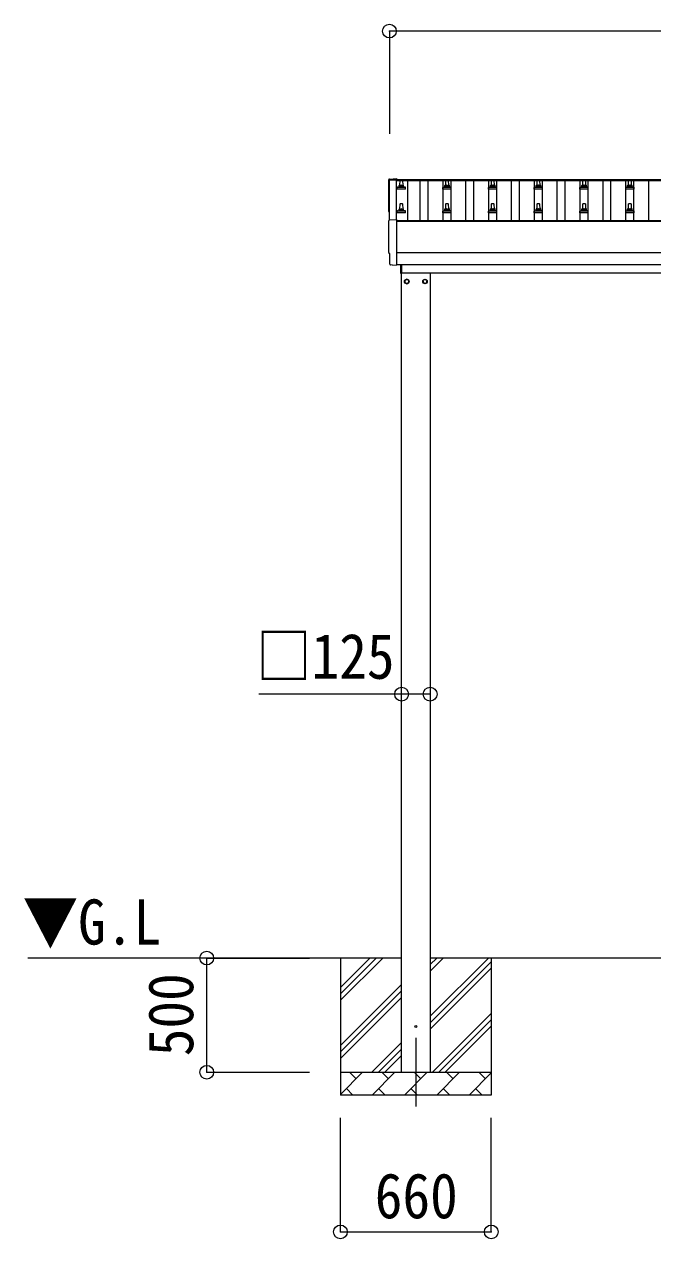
# Model space of a CAD drawing. Units: millimetres at full size, sheet at 1:60. Extents: x -16864 to 16864, y -11640 to 11640.
# Drawn here: x -12238 to -9488, y -8637 to -3319 of the extents above; entities that cross this region are included whole.
import ezdxf
from ezdxf.enums import TextEntityAlignment as Align

# ---------------------------------------------------------------- set-up
doc = ezdxf.new("R2010")
doc.units = ezdxf.units.MM
doc.header["$LTSCALE"] = 60
doc.header["$PDMODE"] = 32
doc.header["$PDSIZE"] = 60
doc.linetypes.add('CHAIN1', pattern=[8, 5, -1, 1, -1])
for name, color, linetype, lineweight in [('0-1_Defpoints', 7, 'CHAIN1', 9), ('0-2_TEXT1', 4, 'Continuous', 9), ('0-3_SHAPE', 7, 'Continuous', 9), ('0-5_ELV2', 5, 'Continuous', 5), ('0-7_PARTS2', 7, 'Continuous', 9), ('0-8_TABLE1', 7, 'Continuous', 9)]:
    doc.layers.add(name, color=color, linetype=linetype, lineweight=lineweight)
doc.styles.add('ＭＳ ゴシック', font='')
doc.styles.get('ＭＳ ゴシック').set_extended_font_data('MS Gothic')

msp = doc.modelspace()

# ---------------------------------------------------------------- linework, layer by layer
at = {"layer": '0-1_Defpoints'}
msp.add_line((-10524.05, -7758.15), (-10524.05, -8107.15), dxfattribs=at)
at = {"layer": '0-2_TEXT1'}
for p, q in [((-10610.55, -3999.04), (-10610.55, -4174.53)), ((-10610.55, -3999.04), (-6964.55, -3999.04)), ((-10610.55, -4002.63), (-6964.55, -4002.63)), ((-10640.12, -4176.07), (-10608.55, -4174.42)), ((-10608.55, -4174.42), (-10608.55, -4373.28)), ((-10608.55, -4178.65), (-6966.55, -4178.65)), ((-10608.55, -4180.54), (-6966.55, -4180.54)), ((-6966.55, -4320.43), (-10608.55, -4320.43)), ((-10628.18, -4373.28), (-10635.1, -4372.92)), ((-10608.55, -4370.25), (-6966.55, -4370.25)), ((-10589.55, -4410.65), (-10589.55, -4370.35)), ((-10587.55, -4410.65), (-10589.55, -4410.65)), ((-10587.55, -4370.35), (-10587.55, -4410.65)), ((-10587.55, -4408.15), (-7091.55, -4408.15)), ((-10586.55, -7908.15), (-10586.55, -4408.15)), ((-10461.55, -4408.15), (-10461.55, -7908.15)), ((-10555.45, -4444.9), (-10555.55, -4444.9)), ((-10555.45, -4445.4), (-10555.55, -4445.4)), ((-10492.65, -4444.9), (-10492.55, -4444.9)), ((-10492.65, -4445.4), (-10492.55, -4445.4))]:
    msp.add_line(p, q, dxfattribs=at)
for points in [[(-10640.12, -3996.64), (-10608.55, -3994.99), (-10608.55, -3999.04)], [(-10639.55, -4176.04), (-10639.55, -4000.01), (-10610.55, -4000.01)], [(-10637.94, -4369.92), (-10637.94, -4322.89), (-10638.54, -4322.89)], [(-10627.44, -4373), (-10626.77, -4372.37), (-10608.55, -4373.28)]]:
    msp.add_lwpolyline(points, dxfattribs=at)
for points in [[(-10564.05, -4435.34), (-10572.55, -4440.25), (-10572.55, -4450.06), (-10564.05, -4454.97), (-10555.55, -4450.06), (-10555.55, -4440.25)], [(-10484.05, -4435.34), (-10475.55, -4440.25), (-10475.55, -4450.06), (-10484.05, -4454.97), (-10492.55, -4450.06), (-10492.55, -4440.25)]]:
    msp.add_lwpolyline(points, close=True, dxfattribs=at)
for centre, radius in [((-10564.05, -4445.15), 10), ((-10564.05, -4445.15), 8.5), ((-10484.05, -4445.15), 10), ((-10484.05, -4445.15), 8.5), ((-10524.05, -7708.15), 4.5)]:
    msp.add_circle(centre, radius, dxfattribs=at)
for centre, start, end in [((-10564.05, -4445.15), 171.25399, 188.74601), ((-10564.05, -4445.15), 111.25399, 128.74601), ((-10564.05, -4445.15), 231.25399, 248.74601), ((-10564.05, -4445.15), 51.25399, 68.74601), ((-10564.05, -4445.15), 291.25399, 308.74601), ((-10564.05, -4445.15), 1.66581, 8.74601), ((-10564.05, -4445.15), 351.25399, 358.33419), ((-10484.05, -4445.15), 171.25399, 178.33419), ((-10484.05, -4445.15), 181.66581, 188.74601), ((-10484.05, -4445.15), 111.25399, 128.74601), ((-10484.05, -4445.15), 231.25399, 248.74601), ((-10484.05, -4445.15), 51.25399, 68.74601), ((-10484.05, -4445.15), 291.25399, 308.74601), ((-10484.05, -4445.15), 351.25399, 8.74601)]:
    msp.add_arc(centre, 8.6, start, end, dxfattribs=at)
for centre, major_axis, ratio, start_param, end_param in [((-10639.96, -3999.64), (-3, 0), 0.99863, 4.7647489, 6.2979817), ((-15405.82, -4070.06), (4763.38, 0), 0.99863, 6.2686928, 6.2979817), ((-10638.54, -4139.06), (-4.41, 0), 0.99863, 6.2686928, 7.6252171), ((-10639.96, -4179.07), (-3, 0), 0.99863, 4.7647489, 6.2979817), ((-15405.82, -4249.49), (4763.38, 0), 0.99863, 6.2686928, 6.2979817), ((-10638.54, -4318.49), (-4.41, 0), 0.99863, 6.2686928, 7.8539816), ((-10634.94, -4369.92), (-2.18, -2.07), 0.9974, 5.5252311, 7.0411395), ((-10628.13, -4372.28), (-0.727, -0.69), 0.9974, 0.7579542, 1.5707963)]:
    msp.add_ellipse(centre, major_axis=major_axis, ratio=ratio, start_param=start_param, end_param=end_param, dxfattribs=at)
at = {"layer": '0-3_SHAPE'}
for p, q in [((-10586.55, -7408.15), (-12222.75, -7408.15)), ((-7113.55, -7408.15), (-10461.55, -7408.15))]:
    msp.add_line(p, q, dxfattribs=at)
at = {"layer": '0-5_ELV2'}
for p, q in [((-10605.8, -4041.06), (-10605.8, -4033.34)), ((-10569.3, -4041.06), (-10605.8, -4041.06)), ((-10605.42, -4032.56), (-10569.68, -4032.56)), ((-10605.03, -4032.37), (-10598.31, -4030.74)), ((-10597.93, -4030.56), (-10577.17, -4030.56)), ((-10597.55, -4029.77), (-10597.55, -4025.56)), ((-10596.55, -4025.56), (-10578.55, -4025.56)), ((-10593.55, -4025.56), (-10592.82, -4002.03)), ((-10591.82, -4001.06), (-10583.27, -4001.06)), ((-10582.28, -4002.03), (-10581.55, -4025.56)), ((-10577.55, -4029.77), (-10577.55, -4025.56)), ((-10570.06, -4032.37), (-10576.78, -4030.74)), ((-10569.3, -4041.06), (-10569.3, -4033.34)), ((-10405.8, -4041.06), (-10405.8, -4033.34)), ((-10369.3, -4041.06), (-10405.8, -4041.06)), ((-10405.42, -4032.56), (-10369.68, -4032.56)), ((-10405.03, -4032.37), (-10398.31, -4030.74)), ((-10397.93, -4030.56), (-10377.17, -4030.56)), ((-10397.55, -4029.77), (-10397.55, -4025.56)), ((-10396.55, -4025.56), (-10378.55, -4025.56)), ((-10393.55, -4025.56), (-10392.82, -4002.03)), ((-10391.82, -4001.06), (-10383.27, -4001.06)), ((-10382.28, -4002.03), (-10381.55, -4025.56)), ((-10377.55, -4029.77), (-10377.55, -4025.56)), ((-10370.06, -4032.37), (-10376.78, -4030.74)), ((-10369.3, -4041.06), (-10369.3, -4033.34)), ((-10205.8, -4041.06), (-10205.8, -4033.34)), ((-10169.3, -4041.06), (-10205.8, -4041.06)), ((-10205.42, -4032.56), (-10169.68, -4032.56)), ((-10205.03, -4032.37), (-10198.31, -4030.74)), ((-10197.93, -4030.56), (-10177.17, -4030.56)), ((-10197.55, -4029.77), (-10197.55, -4025.56)), ((-10196.55, -4025.56), (-10178.55, -4025.56)), ((-10193.55, -4025.56), (-10192.82, -4002.03)), ((-10191.82, -4001.06), (-10183.27, -4001.06)), ((-10182.28, -4002.03), (-10181.55, -4025.56)), ((-10177.55, -4029.77), (-10177.55, -4025.56)), ((-10170.06, -4032.37), (-10176.78, -4030.74)), ((-10169.3, -4041.06), (-10169.3, -4033.34)), ((-10005.8, -4041.06), (-10005.8, -4033.34)), ((-9969.3, -4041.06), (-10005.8, -4041.06)), ((-10005.42, -4032.56), (-9969.68, -4032.56)), ((-10005.03, -4032.37), (-9998.31, -4030.74)), ((-9997.93, -4030.56), (-9977.17, -4030.56)), ((-9997.55, -4029.77), (-9997.55, -4025.56)), ((-9996.55, -4025.56), (-9978.55, -4025.56)), ((-9993.55, -4025.56), (-9992.82, -4002.03)), ((-9991.82, -4001.06), (-9983.27, -4001.06)), ((-9982.28, -4002.03), (-9981.55, -4025.56)), ((-9977.55, -4029.77), (-9977.55, -4025.56)), ((-9970.06, -4032.37), (-9976.78, -4030.74)), ((-9969.3, -4041.06), (-9969.3, -4033.34)), ((-9805.8, -4041.06), (-9805.8, -4033.34)), ((-9769.3, -4041.06), (-9805.8, -4041.06)), ((-9805.42, -4032.56), (-9769.68, -4032.56)), ((-9805.03, -4032.37), (-9798.31, -4030.74)), ((-9797.93, -4030.56), (-9777.17, -4030.56)), ((-9797.55, -4029.77), (-9797.55, -4025.56)), ((-9796.55, -4025.56), (-9778.55, -4025.56)), ((-9793.55, -4025.56), (-9792.82, -4002.03)), ((-9791.82, -4001.06), (-9783.27, -4001.06)), ((-9782.28, -4002.03), (-9781.55, -4025.56)), ((-9777.55, -4029.77), (-9777.55, -4025.56)), ((-9770.06, -4032.37), (-9776.78, -4030.74)), ((-9769.3, -4041.06), (-9769.3, -4033.34)), ((-9605.8, -4041.06), (-9605.8, -4033.34)), ((-9569.3, -4041.06), (-9605.8, -4041.06)), ((-9605.42, -4032.56), (-9569.68, -4032.56)), ((-9605.03, -4032.37), (-9598.31, -4030.74)), ((-9597.93, -4030.56), (-9577.17, -4030.56)), ((-9597.55, -4029.77), (-9597.55, -4025.56)), ((-9596.55, -4025.56), (-9578.55, -4025.56)), ((-9593.55, -4025.56), (-9592.82, -4002.03)), ((-9591.82, -4001.06), (-9583.27, -4001.06)), ((-9582.28, -4002.03), (-9581.55, -4025.56)), ((-9577.55, -4029.77), (-9577.55, -4025.56)), ((-9570.06, -4032.37), (-9576.78, -4030.74)), ((-9569.3, -4041.06), (-9569.3, -4033.34)), ((-10605.8, -4144.39), (-10605.8, -4136.68)), ((-10569.3, -4144.39), (-10605.8, -4144.39)), ((-10605.42, -4135.89), (-10569.68, -4135.89)), ((-10605.03, -4135.71), (-10598.31, -4134.08)), ((-10597.93, -4133.89), (-10577.17, -4133.89)), ((-10597.55, -4133.1), (-10597.55, -4128.89)), ((-10596.55, -4128.89), (-10578.55, -4128.89)), ((-10593.55, -4128.89), (-10592.82, -4105.37)), ((-10591.82, -4104.39), (-10583.27, -4104.39)), ((-10582.28, -4105.37), (-10581.55, -4128.89)), ((-10577.55, -4133.1), (-10577.55, -4128.89)), ((-10570.06, -4135.71), (-10576.78, -4134.08)), ((-10569.3, -4144.39), (-10569.3, -4136.68)), ((-10405.8, -4144.39), (-10405.8, -4136.68)), ((-10369.3, -4144.39), (-10405.8, -4144.39)), ((-10405.42, -4135.89), (-10369.68, -4135.89)), ((-10405.03, -4135.71), (-10398.31, -4134.08)), ((-10397.93, -4133.89), (-10377.17, -4133.89)), ((-10397.55, -4133.1), (-10397.55, -4128.89)), ((-10396.55, -4128.89), (-10378.55, -4128.89)), ((-10393.55, -4128.89), (-10392.82, -4105.37)), ((-10391.82, -4104.39), (-10383.27, -4104.39)), ((-10382.28, -4105.37), (-10381.55, -4128.89)), ((-10377.55, -4133.1), (-10377.55, -4128.89)), ((-10370.06, -4135.71), (-10376.78, -4134.08)), ((-10369.3, -4144.39), (-10369.3, -4136.68)), ((-10205.8, -4144.39), (-10205.8, -4136.68)), ((-10169.3, -4144.39), (-10205.8, -4144.39)), ((-10205.42, -4135.89), (-10169.68, -4135.89)), ((-10205.03, -4135.71), (-10198.31, -4134.08)), ((-10197.93, -4133.89), (-10177.17, -4133.89)), ((-10197.55, -4133.1), (-10197.55, -4128.89)), ((-10196.55, -4128.89), (-10178.55, -4128.89)), ((-10193.55, -4128.89), (-10192.82, -4105.37)), ((-10191.82, -4104.39), (-10183.27, -4104.39)), ((-10182.28, -4105.37), (-10181.55, -4128.89)), ((-10177.55, -4133.1), (-10177.55, -4128.89)), ((-10170.06, -4135.71), (-10176.78, -4134.08)), ((-10169.3, -4144.39), (-10169.3, -4136.68)), ((-10005.8, -4144.39), (-10005.8, -4136.68)), ((-9969.3, -4144.39), (-10005.8, -4144.39)), ((-10005.42, -4135.89), (-9969.68, -4135.89)), ((-10005.03, -4135.71), (-9998.31, -4134.08)), ((-9997.93, -4133.89), (-9977.17, -4133.89)), ((-9997.55, -4133.1), (-9997.55, -4128.89)), ((-9996.55, -4128.89), (-9978.55, -4128.89)), ((-9993.55, -4128.89), (-9992.82, -4105.37)), ((-9991.82, -4104.39), (-9983.27, -4104.39)), ((-9982.28, -4105.37), (-9981.55, -4128.89)), ((-9977.55, -4133.1), (-9977.55, -4128.89)), ((-9970.06, -4135.71), (-9976.78, -4134.08)), ((-9969.3, -4144.39), (-9969.3, -4136.68)), ((-9805.8, -4144.39), (-9805.8, -4136.68)), ((-9769.3, -4144.39), (-9805.8, -4144.39)), ((-9805.42, -4135.89), (-9769.68, -4135.89)), ((-9805.03, -4135.71), (-9798.31, -4134.08)), ((-9797.93, -4133.89), (-9777.17, -4133.89)), ((-9797.55, -4133.1), (-9797.55, -4128.89)), ((-9796.55, -4128.89), (-9778.55, -4128.89)), ((-9793.55, -4128.89), (-9792.82, -4105.37)), ((-9791.82, -4104.39), (-9783.27, -4104.39)), ((-9782.28, -4105.37), (-9781.55, -4128.89)), ((-9777.55, -4133.1), (-9777.55, -4128.89)), ((-9770.06, -4135.71), (-9776.78, -4134.08)), ((-9769.3, -4144.39), (-9769.3, -4136.68)), ((-9605.8, -4144.39), (-9605.8, -4136.68)), ((-9569.3, -4144.39), (-9605.8, -4144.39)), ((-9605.42, -4135.89), (-9569.68, -4135.89)), ((-9605.03, -4135.71), (-9598.31, -4134.08)), ((-9597.93, -4133.89), (-9577.17, -4133.89)), ((-9597.55, -4133.1), (-9597.55, -4128.89)), ((-9596.55, -4128.89), (-9578.55, -4128.89)), ((-9593.55, -4128.89), (-9592.82, -4105.37)), ((-9591.82, -4104.39), (-9583.27, -4104.39)), ((-9582.28, -4105.37), (-9581.55, -4128.89)), ((-9577.55, -4133.1), (-9577.55, -4128.89)), ((-9570.06, -4135.71), (-9576.78, -4134.08)), ((-9569.3, -4144.39), (-9569.3, -4136.68))]:
    msp.add_line(p, q, dxfattribs=at)
at = {"layer": '0-5_ELV2', "color": 4, "lineweight": 9}
for p, q in [((-10561.05, -4002.63), (-10561.05, -4178.65)), ((-10505.05, -4178.65), (-10505.05, -4002.63)), ((-10470.05, -4178.65), (-10470.05, -4002.63)), ((-10405.05, -4178.65), (-10405.05, -4002.63)), ((-10370.05, -4178.65), (-10370.05, -4002.63)), ((-10305.05, -4178.65), (-10305.05, -4002.63)), ((-10270.05, -4178.65), (-10270.05, -4002.63)), ((-10205.05, -4178.65), (-10205.05, -4002.63)), ((-10170.05, -4178.65), (-10170.05, -4002.63)), ((-10105.05, -4178.65), (-10105.05, -4002.63)), ((-10070.05, -4178.65), (-10070.05, -4002.63)), ((-10005.05, -4178.65), (-10005.05, -4002.63)), ((-9970.05, -4178.65), (-9970.05, -4002.63)), ((-9905.05, -4178.65), (-9905.05, -4002.63)), ((-9870.05, -4178.65), (-9870.05, -4002.63)), ((-9805.05, -4178.65), (-9805.05, -4002.63)), ((-9770.05, -4178.65), (-9770.05, -4002.63)), ((-9705.05, -4178.65), (-9705.05, -4002.63)), ((-9670.05, -4178.65), (-9670.05, -4002.63)), ((-9605.05, -4178.65), (-9605.05, -4002.63)), ((-9570.05, -4178.65), (-9570.05, -4002.63)), ((-9505.05, -4178.65), (-9505.05, -4002.63))]:
    msp.add_line(p, q, dxfattribs=at)
at = {"layer": '0-5_ELV2'}
for centre, radius, start, end in [((-10604.8, -4033.34), 1, 103.62699, 180), ((-10598.55, -4029.77), 1, 283.62699, 0), ((-10593.46, -4026.19), 4.13, 90, 171.17633), ((-10596.55, -4026.56), 1, 90, 180), ((-10591.82, -4002.06), 1, 90, 178.60509), ((-10584.22, -4025.56), 4.83, 133.60282, 180), ((-10590.88, -4025.56), 4.83, 0, 46.39718), ((-10583.27, -4002.06), 1, 1.39491, 90), ((-10581.63, -4026.19), 4.13, 8.82367, 90), ((-10578.55, -4026.56), 1, 0, 90), ((-10576.55, -4029.77), 1, 180, 256.37301), ((-10570.3, -4033.34), 1, 0, 76.37301), ((-10404.8, -4033.34), 1, 103.62699, 180), ((-10398.55, -4029.77), 1, 283.62699, 0), ((-10393.46, -4026.19), 4.13, 90, 171.17633), ((-10396.55, -4026.56), 1, 90, 180), ((-10391.82, -4002.06), 1, 90, 178.60509), ((-10384.22, -4025.56), 4.83, 133.60282, 180), ((-10390.88, -4025.56), 4.83, 0, 46.39718), ((-10383.27, -4002.06), 1, 1.39491, 90), ((-10381.63, -4026.19), 4.13, 8.82367, 90), ((-10378.55, -4026.56), 1, 0, 90), ((-10376.55, -4029.77), 1, 180, 256.37301), ((-10370.3, -4033.34), 1, 0, 76.37301), ((-10204.8, -4033.34), 1, 103.62699, 180), ((-10198.55, -4029.77), 1, 283.62699, 0), ((-10193.46, -4026.19), 4.13, 90, 171.17633), ((-10196.55, -4026.56), 1, 90, 180), ((-10191.82, -4002.06), 1, 90, 178.60509), ((-10184.22, -4025.56), 4.83, 133.60282, 180), ((-10190.88, -4025.56), 4.83, 0, 46.39718), ((-10183.27, -4002.06), 1, 1.39491, 90), ((-10181.63, -4026.19), 4.13, 8.82367, 90), ((-10178.55, -4026.56), 1, 0, 90), ((-10176.55, -4029.77), 1, 180, 256.37301), ((-10170.3, -4033.34), 1, 0, 76.37301), ((-10004.8, -4033.34), 1, 103.62699, 180), ((-9998.55, -4029.77), 1, 283.62699, 0), ((-9993.46, -4026.19), 4.13, 90, 171.17633), ((-9996.55, -4026.56), 1, 90, 180), ((-9991.82, -4002.06), 1, 90, 178.60509), ((-9984.22, -4025.56), 4.83, 133.60282, 180), ((-9990.88, -4025.56), 4.83, 0, 46.39718), ((-9983.27, -4002.06), 1, 1.39491, 90), ((-9981.63, -4026.19), 4.13, 8.82367, 90), ((-9978.55, -4026.56), 1, 0, 90), ((-9976.55, -4029.77), 1, 180, 256.37301), ((-9970.3, -4033.34), 1, 0, 76.37301), ((-9804.8, -4033.34), 1, 103.62699, 180), ((-9798.55, -4029.77), 1, 283.62699, 0), ((-9793.46, -4026.19), 4.13, 90, 171.17633), ((-9796.55, -4026.56), 1, 90, 180), ((-9791.82, -4002.06), 1, 90, 178.60509), ((-9784.22, -4025.56), 4.83, 133.60282, 180), ((-9790.88, -4025.56), 4.83, 0, 46.39718), ((-9783.27, -4002.06), 1, 1.39491, 90), ((-9781.63, -4026.19), 4.13, 8.82367, 90), ((-9778.55, -4026.56), 1, 0, 90), ((-9776.55, -4029.77), 1, 180, 256.37301), ((-9770.3, -4033.34), 1, 0, 76.37301), ((-9604.8, -4033.34), 1, 103.62699, 180), ((-9598.55, -4029.77), 1, 283.62699, 0), ((-9593.46, -4026.19), 4.13, 90, 171.17633), ((-9596.55, -4026.56), 1, 90, 180), ((-9591.82, -4002.06), 1, 90, 178.60509), ((-9584.22, -4025.56), 4.83, 133.60282, 180), ((-9590.88, -4025.56), 4.83, 0, 46.39718), ((-9583.27, -4002.06), 1, 1.39491, 90), ((-9581.63, -4026.19), 4.13, 8.82367, 90), ((-9578.55, -4026.56), 1, 0, 90), ((-9576.55, -4029.77), 1, 180, 256.37301), ((-9570.3, -4033.34), 1, 0, 76.37301), ((-10604.8, -4136.68), 1, 103.62699, 180), ((-10598.55, -4133.1), 1, 283.62699, 0), ((-10593.46, -4129.53), 4.13, 90, 171.17633), ((-10596.55, -4129.89), 1, 90, 180), ((-10591.82, -4105.39), 1, 90, 178.60509), ((-10584.22, -4128.89), 4.83, 133.60282, 180), ((-10590.88, -4128.89), 4.83, 0, 46.39718), ((-10583.27, -4105.39), 1, 1.39491, 90), ((-10581.63, -4129.53), 4.13, 8.82367, 90), ((-10578.55, -4129.89), 1, 0, 90), ((-10576.55, -4133.1), 1, 180, 256.37301), ((-10570.3, -4136.68), 1, 0, 76.37301), ((-10404.8, -4136.68), 1, 103.62699, 180), ((-10398.55, -4133.1), 1, 283.62699, 0), ((-10393.46, -4129.53), 4.13, 90, 171.17633), ((-10396.55, -4129.89), 1, 90, 180), ((-10391.82, -4105.39), 1, 90, 178.60509), ((-10384.22, -4128.89), 4.83, 133.60282, 180), ((-10390.88, -4128.89), 4.83, 0, 46.39718), ((-10383.27, -4105.39), 1, 1.39491, 90), ((-10381.63, -4129.53), 4.13, 8.82367, 90), ((-10378.55, -4129.89), 1, 0, 90), ((-10376.55, -4133.1), 1, 180, 256.37301), ((-10370.3, -4136.68), 1, 0, 76.37301), ((-10204.8, -4136.68), 1, 103.62699, 180), ((-10198.55, -4133.1), 1, 283.62699, 0), ((-10193.46, -4129.53), 4.13, 90, 171.17633), ((-10196.55, -4129.89), 1, 90, 180), ((-10191.82, -4105.39), 1, 90, 178.60509), ((-10184.22, -4128.89), 4.83, 133.60282, 180), ((-10190.88, -4128.89), 4.83, 0, 46.39718), ((-10183.27, -4105.39), 1, 1.39491, 90), ((-10181.63, -4129.53), 4.13, 8.82367, 90), ((-10178.55, -4129.89), 1, 0, 90), ((-10176.55, -4133.1), 1, 180, 256.37301), ((-10170.3, -4136.68), 1, 0, 76.37301), ((-10004.8, -4136.68), 1, 103.62699, 180), ((-9998.55, -4133.1), 1, 283.62699, 0), ((-9993.46, -4129.53), 4.13, 90, 171.17633), ((-9996.55, -4129.89), 1, 90, 180), ((-9991.82, -4105.39), 1, 90, 178.60509), ((-9984.22, -4128.89), 4.83, 133.60282, 180), ((-9990.88, -4128.89), 4.83, 0, 46.39718), ((-9983.27, -4105.39), 1, 1.39491, 90), ((-9981.63, -4129.53), 4.13, 8.82367, 90), ((-9978.55, -4129.89), 1, 0, 90), ((-9976.55, -4133.1), 1, 180, 256.37301), ((-9970.3, -4136.68), 1, 0, 76.37301), ((-9804.8, -4136.68), 1, 103.62699, 180), ((-9798.55, -4133.1), 1, 283.62699, 0), ((-9793.46, -4129.53), 4.13, 90, 171.17633), ((-9796.55, -4129.89), 1, 90, 180), ((-9791.82, -4105.39), 1, 90, 178.60509), ((-9784.22, -4128.89), 4.83, 133.60282, 180), ((-9790.88, -4128.89), 4.83, 0, 46.39718), ((-9783.27, -4105.39), 1, 1.39491, 90), ((-9781.63, -4129.53), 4.13, 8.82367, 90), ((-9778.55, -4129.89), 1, 0, 90), ((-9776.55, -4133.1), 1, 180, 256.37301), ((-9770.3, -4136.68), 1, 0, 76.37301), ((-9604.8, -4136.68), 1, 103.62699, 180), ((-9598.55, -4133.1), 1, 283.62699, 0), ((-9593.46, -4129.53), 4.13, 90, 171.17633), ((-9596.55, -4129.89), 1, 90, 180), ((-9591.82, -4105.39), 1, 90, 178.60509), ((-9584.22, -4128.89), 4.83, 133.60282, 180), ((-9590.88, -4128.89), 4.83, 0, 46.39718), ((-9583.27, -4105.39), 1, 1.39491, 90), ((-9581.63, -4129.53), 4.13, 8.82367, 90), ((-9578.55, -4129.89), 1, 0, 90), ((-9576.55, -4133.1), 1, 180, 256.37301), ((-9570.3, -4136.68), 1, 0, 76.37301)]:
    msp.add_arc(centre, radius, start, end, dxfattribs=at)
at = {"layer": '0-8_TABLE1', "color": 6}
for p, q in [((-10639.55, -3349.04), (-10639.55, -3799.04)), ((-6935.55, -3349.04), (-10639.55, -3349.04)), ((-11439.05, -7408.15), (-10989.05, -7408.15)), ((-11439.05, -7908.15), (-11439.05, -7408.15)), ((-11439.05, -7908.15), (-10989.05, -7908.15)), ((-10854.05, -8607.15), (-10854.05, -8107.15)), ((-10194.05, -8607.15), (-10194.05, -8107.15)), ((-10854.05, -8607.15), (-10194.05, -8607.15))]:
    msp.add_line(p, q, dxfattribs=at)
at = {"layer": '0-8_TABLE1'}
for p, q in [((-10854.05, -7408.15), (-10854.05, -8008.15)), ((-10854.05, -7536.63), (-10725.57, -7408.15)), ((-10854.05, -7593.2), (-10669, -7408.15)), ((-10854.05, -7564.92), (-10697.28, -7408.15)), ((-10461.55, -7465.26), (-10404.44, -7408.15)), ((-10461.55, -7436.98), (-10432.72, -7408.15)), ((-10461.55, -7663.25), (-10206.45, -7408.15)), ((-10461.55, -7691.54), (-10194.05, -7424.04)), ((-10194.05, -7408.15), (-10194.05, -8008.15)), ((-10461.55, -7719.82), (-10194.05, -7452.32)), ((-10854.05, -7791.19), (-10586.55, -7523.69)), ((-10854.05, -7819.48), (-10586.55, -7551.98)), ((-10854.05, -7847.76), (-10586.55, -7580.26)), ((-10451.89, -7908.15), (-10194.05, -7650.31)), ((-10423.61, -7908.15), (-10194.05, -7678.59)), ((-10395.32, -7908.15), (-10194.05, -7706.88)), ((-10716.45, -7908.15), (-10586.55, -7778.25)), ((-10688.17, -7908.15), (-10586.55, -7806.54)), ((-10659.88, -7908.15), (-10586.55, -7834.82)), ((-10854.05, -8005.31), (-10756.89, -7908.15)), ((-10854.05, -7908.15), (-10194.05, -7908.15)), ((-10785.44, -7936.71), (-10814, -7908.15)), ((-10715.47, -8008.15), (-10615.47, -7908.15)), ((-10644.02, -7936.71), (-10672.58, -7908.15)), ((-10574.05, -8008.15), (-10474.05, -7908.15)), ((-10502.6, -7936.71), (-10531.16, -7908.15)), ((-10432.63, -8008.15), (-10332.63, -7908.15)), ((-10361.18, -7936.71), (-10389.73, -7908.15)), ((-10291.21, -8008.15), (-10194.05, -7911)), ((-10219.76, -7936.71), (-10248.31, -7908.15)), ((-10194.05, -8008.15), (-10854.05, -8008.15)), ((-10828.34, -7979.6), (-10799.78, -8008.15)), ((-10686.92, -7979.6), (-10658.36, -8008.15)), ((-10545.5, -7979.6), (-10516.94, -8008.15)), ((-10404.07, -7979.6), (-10375.52, -8008.15)), ((-10262.65, -7979.6), (-10234.1, -8008.15))]:
    msp.add_line(p, q, dxfattribs=at)
at = {"layer": '0-8_TABLE1', "color": 6}
msp.add_lwpolyline([(-10461.55, -6252.48), (-10586.55, -6252.48), (-11211.12, -6252.48)], dxfattribs=at)
for p in [(-10639.55, -3349.04), (-10586.55, -6252.48), (-10461.55, -6252.48), (-11439.05, -7408.15), (-11439.05, -7908.15), (-10854.05, -8607.15), (-10194.05, -8607.15)]:
    msp.add_point(p, dxfattribs=at)

# ---------------------------------------------------------------- texts
at = {"layer": '0-7_PARTS2', "style": 'ＭＳ ゴシック', "width": 0.9}
msp.add_text('▼G.L', height=197.9, dxfattribs=at).set_placement((-12245.03, -7408.44), align=Align.BOTTOM_LEFT)
at = {"layer": '0-8_TABLE1', "style": 'ＭＳ ゴシック', "width": 0.9}
for s, p in [('□125', (-11223.73, -6244.62)), ('660', (-10704.05, -8607.15))]:
    msp.add_text(s, height=197.9, dxfattribs=at).set_placement(p, align=Align.BOTTOM_LEFT)
msp.add_text('500', height=197.9, rotation=90, dxfattribs=at).set_placement((-11439.05, -7838.15), align=Align.BOTTOM_LEFT)

doc.saveas('drawing.dxf')
